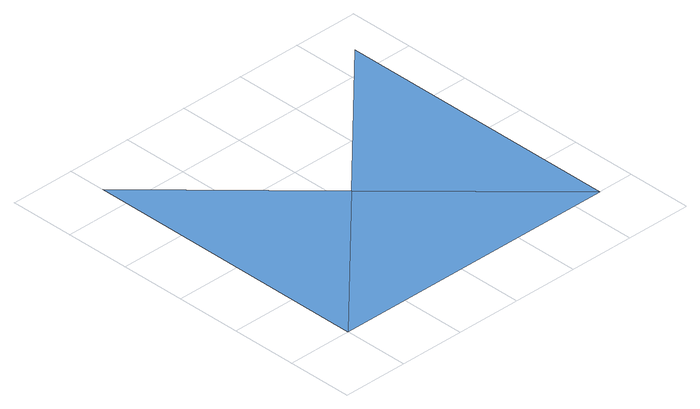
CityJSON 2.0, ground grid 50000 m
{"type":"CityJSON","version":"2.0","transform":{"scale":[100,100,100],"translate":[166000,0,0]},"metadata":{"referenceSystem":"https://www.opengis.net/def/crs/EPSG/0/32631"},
"CityObjects":{
"waterbody1":{"type":"WaterBody","attributes":{"name":"正常な三角形1","class":"1140","function":"1"},"geometry":[{"type":"MultiSurface","lod":"1","boundaries":[[[0,1,2]]]}]},
"waterbody2":{"type":"WaterBody","attributes":{"name":"向きが不正な三角形","class":"1140","function":"1"},"geometry":[{"type":"MultiSurface","lod":"1","boundaries":[[[0,3,2]]]}]},
"waterbody3":{"type":"WaterBody","attributes":{"name":"正常な三角形2","class":"1140","function":"1"},"geometry":[{"type":"MultiSurface","lod":"1","boundaries":[[[3,4,0]]]}]}
},
"vertices":[
[1114,1106,0],[2,2214,0],[0,0,0],
[2227,0,0],
[2228,2211,0]
]}
